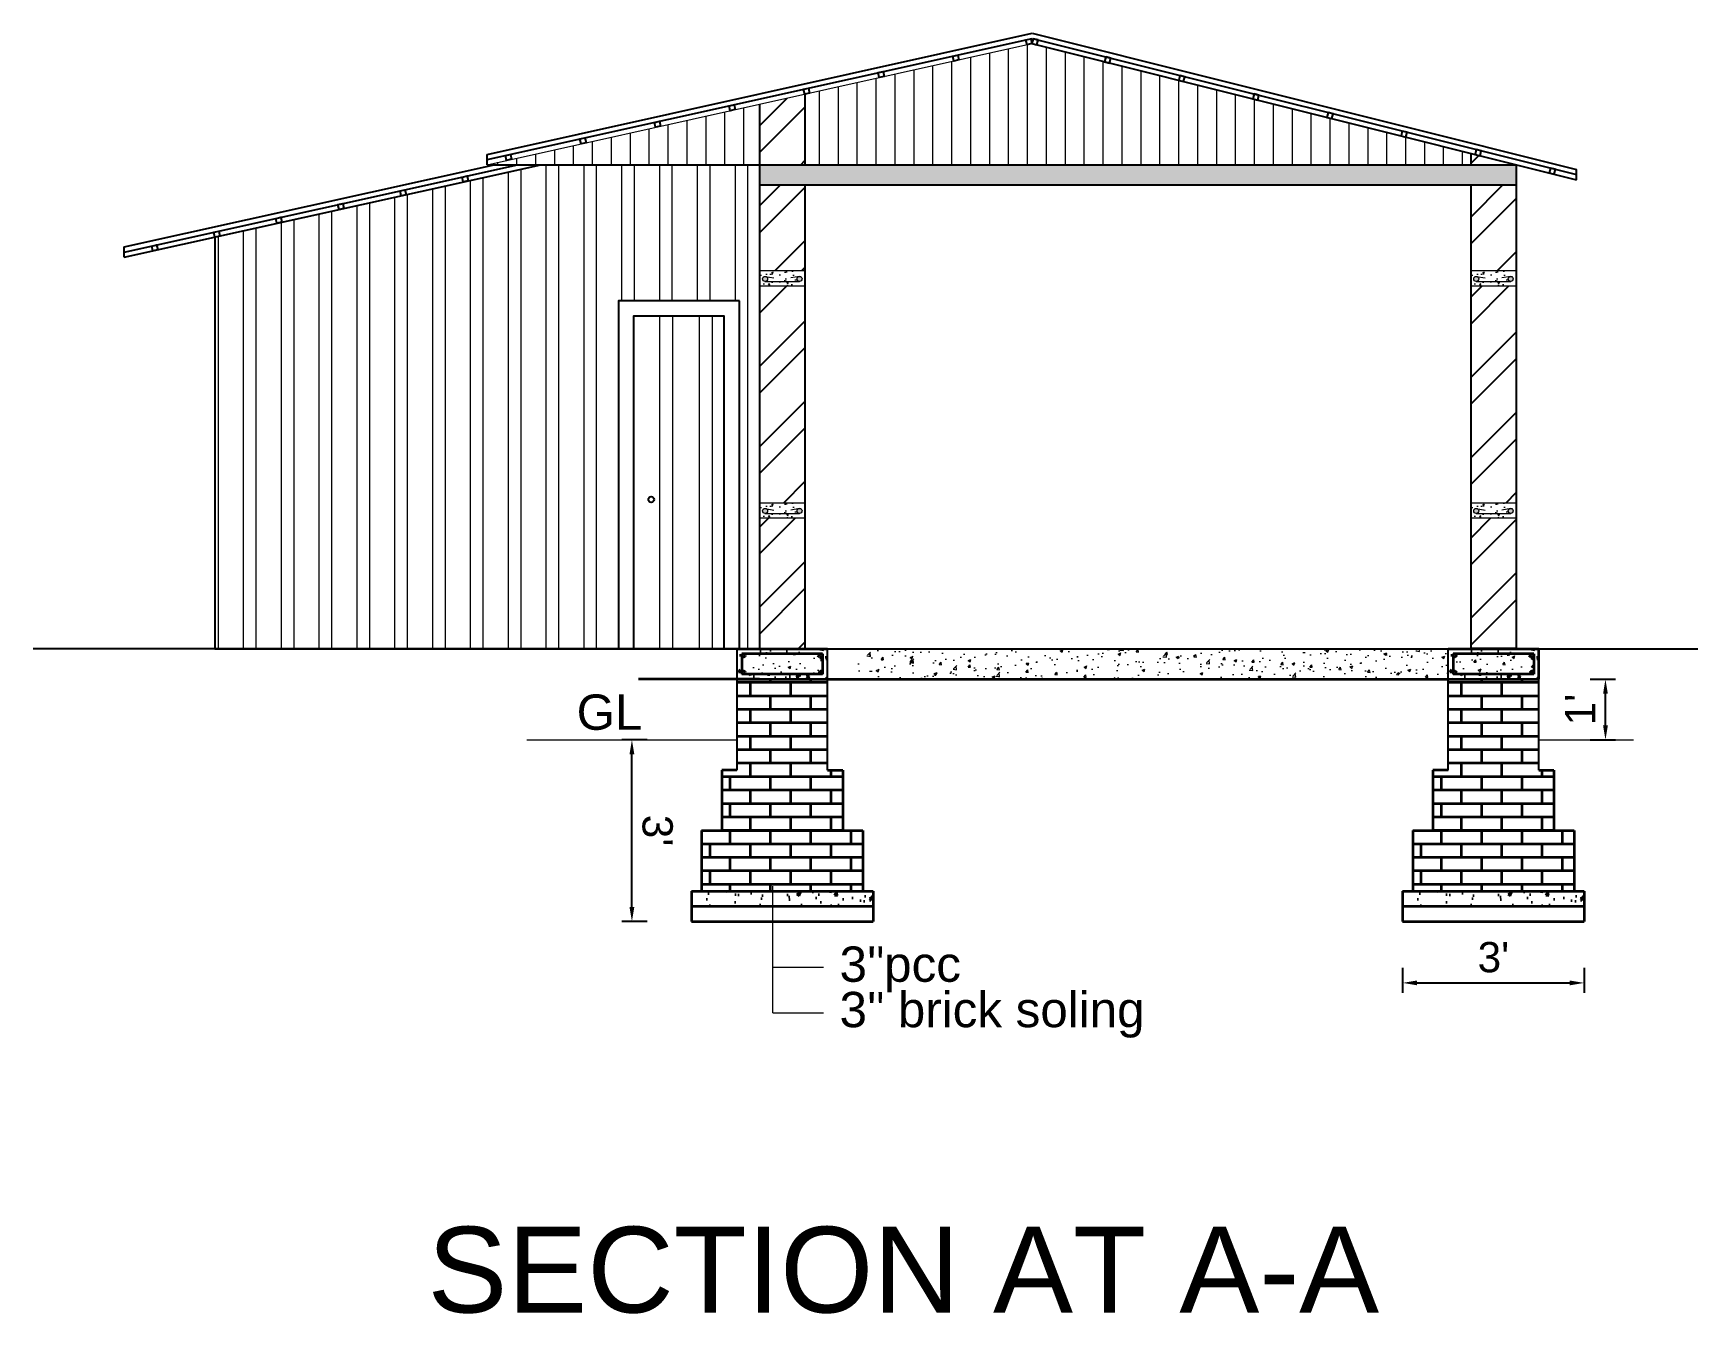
# Model space of a CAD drawing. Header units: inches. Extents: x 0 to 383786, y -45810 to 0.
# Drawn here: x 364805.4 to 365135.4, y -41354.6 to -41100.7 of the extents above; entities that cross this region are included whole.
import ezdxf

# ---------------------------------------------------------------- set-up
doc = ezdxf.new("R2010")
doc.units = ezdxf.units.IN
doc.header["$LTSCALE"] = 2
doc.header["$MEASUREMENT"] = 0
doc.header["$PDMODE"] = 34
doc.layers.get('0').update_dxf_attribs({"linetype": 'CONTINUOUS'})
doc.layers.get('DEFPOINTS').update_dxf_attribs({"color": 141, "linetype": 'CONTINUOUS'})
for name, color, linetype, lineweight in [('DIM_LINE', 173, 'CONTINUOUS', 20), ('door', 20, 'CONTINUOUS', 35), ('steps', 253, 'CONTINUOUS', 20), ('WALL - A', 1, 'CONTINUOUS', 40)]:
    doc.layers.add(name, color=color, linetype=linetype, lineweight=lineweight)
doc.styles.add('Lettring Text', font='arial.ttf')
doc.styles.get("Standard").update_dxf_attribs({"font": 'ARIALN.TTF'})
doc.dimstyles.new('Copy of Standard', dxfattribs={"dimtxt": 6, "dimasz": 2.875, "dimexe": 2, "dimexo": 4, "dimgap": 2, "dimtad": 1, "dimdec": 0, "dimrnd": 1, "dimzin": 0, "dimdsep": 46, "dimlunit": 4, "dimtxsty": 'Lettring Text', "dimcen": 0.1, "dimclrd": 7, "dimclre": 7, "dimclrt": 7, "dimazin": 0, "dimtfac": 0.645, "dimtdec": 0, "dimtmove": 1, "dimatfit": 0, "dimfxl": 3, "dimfxlon": 1, "dimtfillclr": 256, "dimtolj": 1, "dimtzin": 0, "dimlwd": -1, "dimlwe": -1, "dimarcsym": 2})

# ---------------------------------------------------------------- blocks, each defined once
blk = doc.blocks.new('*D767')
at = {"color": 7, "transparency": 16777216}
for p, q in [((364927.06, -41240.81), (364922.06, -41240.81)), ((364924.06, -41273.93), (364924.06, -41243.68)), ((364927.06, -41276.8), (364922.06, -41276.8))]:
    blk.add_line(p, q, dxfattribs=at)
at = {"color": 7, "linetype": 'ByBlock', "transparency": 16777216}
for points in [[(364924.54, -41243.68), (364923.58, -41243.68), (364924.06, -41240.81)], [(364924.54, -41273.93), (364923.58, -41273.93), (364924.06, -41276.8)]]:
    blk.add_solid(points, dxfattribs=at)
at = {"layer": 'DEFPOINTS', "color": 0, "linetype": 'ByBlock', "transparency": 16777216}
for p in [(364924.06, -41240.81), (364935.87, -41240.81), (364935.87, -41276.8)]:
    blk.add_point(p, dxfattribs=at)
at = {"color": 7, "linetype": 'ByBlock', "lineweight": 5, "transparency": 16777216, "insert": (364929.12, -41258.8), "char_height": 6, "attachment_point": 5, "rotation": 270.0012, "style": 'Lettring Text'}
blk.add_mtext("\\A1;3'", dxfattribs=at)
blk = doc.blocks.new('*D768')
at = {"color": 7, "transparency": 16777216}
for p, q in [((365114.08, -41228.8), (365119.08, -41228.8)), ((365117.08, -41237.93), (365117.08, -41231.68)), ((365114.08, -41240.81), (365119.08, -41240.81))]:
    blk.add_line(p, q, dxfattribs=at)
at = {"color": 7, "linetype": 'ByBlock', "transparency": 16777216}
for points in [[(365116.61, -41231.68), (365117.56, -41231.68), (365117.08, -41228.8)], [(365116.61, -41237.93), (365117.56, -41237.93), (365117.08, -41240.81)]]:
    blk.add_solid(points, dxfattribs=at)
at = {"layer": 'DEFPOINTS', "color": 0, "linetype": 'ByBlock', "transparency": 16777216}
for p in [(365103.87, -41228.8), (365117.08, -41228.8), (365103.87, -41240.81)]:
    blk.add_point(p, dxfattribs=at)
at = {"color": 7, "linetype": 'ByBlock', "lineweight": 5, "transparency": 16777216, "insert": (365112.07, -41234.8), "char_height": 6, "attachment_point": 5, "rotation": 90, "style": 'Lettring Text'}
blk.add_mtext("\\A1;1'", dxfattribs=at)
blk = doc.blocks.new('*D769')
at = {"color": 7, "transparency": 16777216}
for p, q in [((365076.87, -41286), (365076.87, -41291)), ((365112.87, -41286), (365112.87, -41291)), ((365079.75, -41289), (365110, -41289))]:
    blk.add_line(p, q, dxfattribs=at)
at = {"color": 7, "linetype": 'ByBlock', "transparency": 16777216}
for points in [[(365079.75, -41288.52), (365079.75, -41289.48), (365076.87, -41289)], [(365110, -41288.52), (365110, -41289.48), (365112.87, -41289)]]:
    blk.add_solid(points, dxfattribs=at)
at = {"layer": 'DEFPOINTS', "color": 0, "linetype": 'ByBlock', "transparency": 16777216}
for p in [(365076.87, -41276.8), (365112.87, -41276.8), (365112.87, -41289)]:
    blk.add_point(p, dxfattribs=at)
at = {"color": 7, "linetype": 'ByBlock', "lineweight": 5, "transparency": 16777216, "insert": (365094.87, -41283.93), "char_height": 6, "attachment_point": 5, "style": 'Lettring Text'}
blk.add_mtext("\\A1;3'", dxfattribs=at)

msp = doc.modelspace()

# ---------------------------------------------------------------- hatches: boundary and pattern name
at = {"linetype": 'ByBlock', "lineweight": 5}
h = msp.add_hatch(dxfattribs=at)
h.set_pattern_fill('AR-CONC', scale=0.5, style=0)
h.set_pattern_definition([(50, (318710.4477, 27656.9498), (3.58630091, -0.31376067), [0.375, -4.125]), (355, (318710.4477, 27656.95), (-0.69375667, 3.76096067), [0.3, -3.3]), (100.4514, (318710.7466, 27656.9237), (2.89254691, 3.44719771), [0.31870095, -3.50571056]), (46.1842, (318710.4477, 27657.95), (5.33620524, -0.82759507), [0.5625, -6.1875]), (96.6356, (318710.8924, 27657.881), (4.67331353, 4.87058935), [0.47805144, -5.258565]), (351.1842, (318710.448, 27657.95), (4.67330973, 4.870593), [0.45, -4.95]), (21, (318710.9477, 27657.6998), (2.98453526, -2.01309445), [0.375, -4.125]), (326, (318710.9477, 27657.7), (1.21657666, 3.62575023), [0.3, -3.3]), (71.4514, (318711.1964, 27657.532), (4.20111314, 1.61265248), [0.31870095, -3.50571056]), (37.5, (318710.4477, 27656.9498), (0.060799277, 1.66446927), [0, -3.26, 0, -3.35, 0, -3.3125]), (7.5, (318710.4477, 27656.9498), (1.315347687, 1.97205856), [0, -1.91, 0, -3.185, 0, -1.2625]), (327.5, (318709.3327, 27656.9498), (2.66911218, -0.112774359), [0, -1.25, 0, -3.9, 0, -5.175]), (317.5, (318708.8327, 27656.9498), (2.91593085, 0.50052491), [0, -1.625, 0, -2.59, 0, -3.675])])
h.paths.add_polyline_path([(364958.37, -41147.8), (364949.37, -41147.8), (364949.37, -41150.8), (364958.37, -41150.8)])
h.paths.add_polyline_path([(364957.27, -41149.94, -0.404321), (364956.79, -41149.44, -1), (364957.79, -41149.44, -0.424176), (364957.27, -41149.94), (364950.47, -41149.94, -0.424176), (364949.96, -41149.44, -1), (364950.95, -41149.44, -0.404321), (364950.47, -41149.94)], flags=16)
h = msp.add_hatch(color=7, dxfattribs=at)
h.paths.add_polyline_path([(364957.79, -41149.44, 0.414214), (364957.29, -41148.95), (364957.12, -41148.98, 0.315664), (364956.79, -41149.44, 1)])
h.paths.add_polyline_path([(364950.62, -41148.98), (364950.46, -41148.95, 0.414214), (364949.96, -41149.44, 0.404321), (364950.44, -41149.94), (364950.47, -41149.94, 0.404321), (364950.95, -41149.44, 0.315664)])
h = msp.add_hatch(dxfattribs=at)
h.set_pattern_fill('AR-CONC', scale=0.5, style=0)
h.set_pattern_definition([(50, (318851.4477, 27656.9498), (3.58630091, -0.31376067), [0.375, -4.125]), (355, (318851.4477, 27656.95), (-0.69375667, 3.76096067), [0.3, -3.3]), (100.4514, (318851.7466, 27656.9237), (2.89254691, 3.44719771), [0.31870095, -3.50571056]), (46.1842, (318851.4477, 27657.95), (5.33620524, -0.82759507), [0.5625, -6.1875]), (96.6356, (318851.8924, 27657.881), (4.67331353, 4.87058935), [0.47805144, -5.258565]), (351.1842, (318851.448, 27657.95), (4.67330973, 4.870593), [0.45, -4.95]), (21, (318851.9477, 27657.6998), (2.98453526, -2.01309445), [0.375, -4.125]), (326, (318851.9477, 27657.7), (1.21657666, 3.62575023), [0.3, -3.3]), (71.4514, (318852.1964, 27657.532), (4.20111314, 1.61265248), [0.31870095, -3.50571056]), (37.5, (318851.4477, 27656.9498), (0.060799277, 1.66446927), [0, -3.26, 0, -3.35, 0, -3.3125]), (7.5, (318851.4477, 27656.9498), (1.315347687, 1.97205856), [0, -1.91, 0, -3.185, 0, -1.2625]), (327.5, (318850.3327, 27656.9498), (2.66911218, -0.112774359), [0, -1.25, 0, -3.9, 0, -5.175]), (317.5, (318849.8327, 27656.9498), (2.91593085, 0.50052491), [0, -1.625, 0, -2.59, 0, -3.675])])
h.paths.add_polyline_path([(365099.37, -41147.8), (365090.37, -41147.8), (365090.37, -41150.8), (365099.37, -41150.8)])
h.paths.add_polyline_path([(365098.27, -41149.94, -0.404321), (365097.79, -41149.44, -1), (365098.79, -41149.44, -0.424176), (365098.27, -41149.94), (365091.47, -41149.94, -0.424176), (365090.96, -41149.44, -1), (365091.95, -41149.44, -0.404321), (365091.47, -41149.94)], flags=16)
h = msp.add_hatch(color=7, dxfattribs=at)
h.paths.add_polyline_path([(365098.79, -41149.44, 0.414214), (365098.29, -41148.95), (365098.12, -41148.98, 0.315664), (365097.79, -41149.44, 1)])
h.paths.add_polyline_path([(365091.62, -41148.98), (365091.46, -41148.95, 0.414214), (365090.96, -41149.44, 0.404321), (365091.44, -41149.94), (365091.47, -41149.94, 0.404321), (365091.95, -41149.44, 0.315664)])
h = msp.add_hatch(dxfattribs=at)
h.set_pattern_fill('AR-CONC', scale=0.5, style=0)
h.set_pattern_definition([(50, (318710.4477, 27610.9498), (3.58630091, -0.31376067), [0.375, -4.125]), (355, (318710.4477, 27610.95), (-0.69375667, 3.76096067), [0.3, -3.3]), (100.4514, (318710.7466, 27610.9237), (2.89254691, 3.44719771), [0.31870095, -3.50571056]), (46.1842, (318710.4477, 27611.95), (5.33620524, -0.82759507), [0.5625, -6.1875]), (96.6356, (318710.8924, 27611.881), (4.67331353, 4.87058935), [0.47805144, -5.258565]), (351.1842, (318710.448, 27611.95), (4.67330973, 4.870593), [0.45, -4.95]), (21, (318710.9477, 27611.6998), (2.98453526, -2.01309445), [0.375, -4.125]), (326, (318710.9477, 27611.7), (1.21657666, 3.62575023), [0.3, -3.3]), (71.4514, (318711.1964, 27611.532), (4.20111314, 1.61265248), [0.31870095, -3.50571056]), (37.5, (318710.4477, 27610.9498), (0.060799277, 1.66446927), [0, -3.26, 0, -3.35, 0, -3.3125]), (7.5, (318710.4477, 27610.9498), (1.315347687, 1.97205856), [0, -1.91, 0, -3.185, 0, -1.2625]), (327.5, (318709.3327, 27610.9498), (2.66911218, -0.112774359), [0, -1.25, 0, -3.9, 0, -5.175]), (317.5, (318708.8327, 27610.9498), (2.91593085, 0.50052491), [0, -1.625, 0, -2.59, 0, -3.675])])
h.paths.add_polyline_path([(364958.37, -41193.8), (364949.37, -41193.8), (364949.37, -41196.8), (364958.37, -41196.8)])
h.paths.add_polyline_path([(364957.27, -41195.94, -0.404321), (364956.79, -41195.44, -1), (364957.79, -41195.44, -0.424176), (364957.27, -41195.94), (364950.47, -41195.94, -0.424176), (364949.96, -41195.44, -1), (364950.95, -41195.44, -0.404321), (364950.47, -41195.94)], flags=16)
h = msp.add_hatch(dxfattribs=at)
h.set_pattern_fill('AR-CONC', scale=0.5, style=0)
h.set_pattern_definition([(50, (318851.4477, 27610.9498), (3.58630091, -0.31376067), [0.375, -4.125]), (355, (318851.4477, 27610.95), (-0.69375667, 3.76096067), [0.3, -3.3]), (100.4514, (318851.7466, 27610.9237), (2.89254691, 3.44719771), [0.31870095, -3.50571056]), (46.1842, (318851.4477, 27611.95), (5.33620524, -0.82759507), [0.5625, -6.1875]), (96.6356, (318851.8924, 27611.881), (4.67331353, 4.87058935), [0.47805144, -5.258565]), (351.1842, (318851.448, 27611.95), (4.67330973, 4.870593), [0.45, -4.95]), (21, (318851.9477, 27611.6998), (2.98453526, -2.01309445), [0.375, -4.125]), (326, (318851.9477, 27611.7), (1.21657666, 3.62575023), [0.3, -3.3]), (71.4514, (318852.1964, 27611.532), (4.20111314, 1.61265248), [0.31870095, -3.50571056]), (37.5, (318851.4477, 27610.9498), (0.060799277, 1.66446927), [0, -3.26, 0, -3.35, 0, -3.3125]), (7.5, (318851.4477, 27610.9498), (1.315347687, 1.97205856), [0, -1.91, 0, -3.185, 0, -1.2625]), (327.5, (318850.3327, 27610.9498), (2.66911218, -0.112774359), [0, -1.25, 0, -3.9, 0, -5.175]), (317.5, (318849.8327, 27610.9498), (2.91593085, 0.50052491), [0, -1.625, 0, -2.59, 0, -3.675])])
h.paths.add_polyline_path([(365099.37, -41193.8), (365090.37, -41193.8), (365090.37, -41196.8), (365099.37, -41196.8)])
h.paths.add_polyline_path([(365098.27, -41195.94, -0.404321), (365097.79, -41195.44, -1), (365098.79, -41195.44, -0.424176), (365098.27, -41195.94), (365091.47, -41195.94, -0.424176), (365090.96, -41195.44, -1), (365091.95, -41195.44, -0.404321), (365091.47, -41195.94)], flags=16)
h = msp.add_hatch(color=7, dxfattribs=at)
h.paths.add_polyline_path([(364957.79, -41195.44, 0.414214), (364957.29, -41194.95), (364957.12, -41194.98, 0.315664), (364956.79, -41195.44, 1)])
h.paths.add_polyline_path([(364950.62, -41194.98), (364950.46, -41194.95, 0.414214), (364949.96, -41195.44, 0.404321), (364950.44, -41195.94), (364950.47, -41195.94, 0.404321), (364950.95, -41195.44, 0.315664)])
h = msp.add_hatch(color=7, dxfattribs=at)
h.paths.add_polyline_path([(365098.79, -41195.44, 0.414214), (365098.29, -41194.95), (365098.12, -41194.98, 0.315664), (365097.79, -41195.44, 1)])
h.paths.add_polyline_path([(365091.62, -41194.98), (365091.46, -41194.95, 0.414214), (365090.96, -41195.44, 0.404321), (365091.44, -41195.94), (365091.47, -41195.94, 0.404321), (365091.95, -41195.44, 0.315664)])
at = {"layer": 'DIM_LINE'}
h = msp.add_hatch(dxfattribs=at)
h.set_pattern_fill('ANSI32', color=256, scale=20, angle=45)
h.set_pattern_definition([(90, (789.566, -3e-10), (-7.5, 0), []), (90, (792.066, 2.5), (-7.5, 0), [])])
h.paths.add_polyline_path([(364841.37, -41141.16), (364905.98, -41126.8), (364949.37, -41126.8), (364949.37, -41222.8), (364945.37, -41222.8), (364945.37, -41153.8), (364921.37, -41153.8), (364921.37, -41222.8), (364841.37, -41222.8)])
h = msp.add_hatch(dxfattribs=at)
h.set_pattern_fill('ANSI32', color=256, scale=21, angle=45)
h.set_pattern_definition([(90, (789.566, -3e-10), (-7.875, 0), []), (90, (792.191, 2.625), (-7.875, 0), [])])
h.paths.add_polyline_path([(364942.37, -41156.8), (364924.37, -41156.8), (364924.37, -41222.8), (364942.37, -41222.8)])
h.paths.add_polyline_path([(364928.47, -41193.17, -1), (364927.32, -41193.17, -1)], flags=16)
at = {"layer": 'door', "ltscale": 0.5}
h = msp.add_hatch(dxfattribs=at)
h.set_pattern_fill('AR-CONC', color=256, scale=0.8, style=0)
h.set_pattern_definition([(50, (300625.626, 75289.421), (5.73808146, -0.50201708), [0.6, -6.6]), (355, (300625.626, 75289.421), (-1.11001067, 6.01753707), [0.48, -5.28]), (100.4514, (300626.104, 75289.379), (4.62807505, 5.51551634), [0.50992152, -5.6091369]), (46.1842, (300625.626, 75291.021), (8.5379284, -1.3241521), [0.9, -9.9]), (96.6356, (300626.3376, 75290.9105), (7.47730164, 7.79294297), [0.7648823, -8.413704]), (351.1842, (300625.626, 75291.021), (7.47729556, 7.7929488), [0.72, -7.92]), (21, (300626.426, 75290.621), (4.77525642, -3.22095113), [0.6, -6.6]), (326, (300626.426, 75290.621), (1.94652266, 5.80120036), [0.48, -5.28]), (71.4514, (300626.824, 75290.3524), (6.72178103, 2.58024397), [0.50992152, -5.6091369]), (37.5, (300625.626, 75289.4208), (0.097278843, 2.66315083), [0, -5.216, 0, -5.36, 0, -5.3]), (7.5, (300625.626, 75289.4208), (2.1045563, 3.155293695), [0, -3.056, 0, -5.096, 0, -2.02]), (327.5, (300623.842, 75289.4208), (4.27057949, -0.180438974), [0, -2, 0, -6.24, 0, -8.28]), (317.5, (300623.042, 75289.421), (4.66548935, 0.80083986), [0, -2.6, 0, -4.144, 0, -5.88])])
h.paths.add_polyline_path([(364962.87, -41222.8), (364944.87, -41222.8), (364944.87, -41228.8), (364962.87, -41228.8), (364962.87, -41223.75)])
h.paths.add_polyline_path([(364961.87, -41223.75), (364961.87, -41227.8), (364945.87, -41227.8), (364945.87, -41223.75), (364946.17, -41223.75, -0.049683), (364946.24, -41223.75)], flags=16)
h.paths.add_polyline_path([(364961.87, -41224.09, -1), (364961.2, -41224.09, -1)], flags=0)
h.paths.add_polyline_path([(364961.87, -41227.47, -1), (364961.2, -41227.47, -1)], flags=16)
h.paths.add_polyline_path([(364946.54, -41227.47, -1), (364945.87, -41227.47, -1)], flags=16)
h = msp.add_hatch(dxfattribs=at)
h.set_pattern_fill('AR-CONC', color=256, scale=0.8, style=0)
h.set_pattern_definition([(50, (300766.626, 75289.421), (5.73808146, -0.50201708), [0.6, -6.6]), (355, (300766.626, 75289.421), (-1.11001067, 6.01753707), [0.48, -5.28]), (100.4514, (300767.104, 75289.379), (4.62807505, 5.51551634), [0.50992152, -5.6091369]), (46.1842, (300766.626, 75291.021), (8.5379284, -1.3241521), [0.9, -9.9]), (96.6356, (300767.3376, 75290.9105), (7.47730164, 7.79294297), [0.7648823, -8.413704]), (351.1842, (300766.626, 75291.021), (7.47729556, 7.7929488), [0.72, -7.92]), (21, (300767.426, 75290.621), (4.77525642, -3.22095113), [0.6, -6.6]), (326, (300767.426, 75290.621), (1.94652266, 5.80120036), [0.48, -5.28]), (71.4514, (300767.824, 75290.3524), (6.72178103, 2.58024397), [0.50992152, -5.6091369]), (37.5, (300766.626, 75289.4208), (0.097278843, 2.66315083), [0, -5.216, 0, -5.36, 0, -5.3]), (7.5, (300766.626, 75289.4208), (2.1045563, 3.155293695), [0, -3.056, 0, -5.096, 0, -2.02]), (327.5, (300764.842, 75289.4208), (4.27057949, -0.180438974), [0, -2, 0, -6.24, 0, -8.28]), (317.5, (300764.042, 75289.421), (4.66548935, 0.80083986), [0, -2.6, 0, -4.144, 0, -5.88])])
h.paths.add_polyline_path([(365103.87, -41222.8), (365085.87, -41222.8), (365085.87, -41228.8), (365103.87, -41228.8), (365103.87, -41223.75)])
h.paths.add_polyline_path([(365102.87, -41223.75), (365102.87, -41227.8), (365086.87, -41227.8), (365086.87, -41223.75), (365087.17, -41223.75, -0.049683), (365087.24, -41223.75)], flags=16)
h.paths.add_polyline_path([(365102.87, -41224.09, -1), (365102.2, -41224.09, -1)], flags=0)
h.paths.add_polyline_path([(365102.87, -41227.47, -1), (365102.2, -41227.47, -1)], flags=16)
h.paths.add_polyline_path([(365087.54, -41227.47, -1), (365086.87, -41227.47, -1)], flags=16)
h = msp.add_hatch(color=256, dxfattribs=at)
h.paths.add_polyline_path([(364946.54, -41224.08, 0.385424), (364946.24, -41223.75), (364946.17, -41223.75, 0.385424), (364945.87, -41224.08, 1)])
h.paths.add_polyline_path([(364945.87, -41227.47, 1), (364946.54, -41227.47, 1)])
h.paths.add_polyline_path([(364961.2, -41224.09, 1), (364961.87, -41224.09, 1)])
h.paths.add_polyline_path([(364961.2, -41227.47, 1), (364961.87, -41227.47, 1)])
h = msp.add_hatch(color=256, dxfattribs=at)
h.paths.add_polyline_path([(365087.54, -41224.08, 0.385424), (365087.24, -41223.75), (365087.17, -41223.75, 0.385424), (365086.87, -41224.08, 1)])
h.paths.add_polyline_path([(365086.87, -41227.47, 1), (365087.54, -41227.47, 1)])
h.paths.add_polyline_path([(365102.2, -41224.09, 1), (365102.87, -41224.09, 1)])
h.paths.add_polyline_path([(365102.2, -41227.47, 1), (365102.87, -41227.47, 1)])
h = msp.add_hatch(dxfattribs=at)
h.set_pattern_fill('AR-BRSTD', color=256)
h.set_pattern_definition([(0, (209551.552, -14335.3735), (0, 2.667), []), (90, (209551.552, -14335.3735), (-4, 2.667), [2.667, -2.667])])
h.paths.add_polyline_path([(364962.87, -41228.8), (364944.87, -41228.8), (364944.87, -41246.8), (364962.87, -41246.8)])
h.paths.add_polyline_path([(364965.87, -41246.8), (364941.87, -41246.8), (364941.87, -41258.8), (364962.87, -41258.8), (364965.87, -41258.8)])
h.paths.add_polyline_path([(364969.87, -41258.8), (364962.87, -41258.8), (364941.87, -41258.8), (364937.87, -41258.8), (364937.87, -41270.8), (364969.87, -41270.8)])
h = msp.add_hatch(dxfattribs=at)
h.set_pattern_fill('AR-BRSTD', color=256)
h.set_pattern_definition([(0, (209692.552, -14335.3735), (0, 2.667), []), (90, (209692.552, -14335.3735), (-4, 2.667), [2.667, -2.667])])
h.paths.add_polyline_path([(365103.87, -41228.8), (365085.87, -41228.8), (365085.87, -41246.8), (365103.87, -41246.8)])
h.paths.add_polyline_path([(365106.87, -41246.8), (365082.87, -41246.8), (365082.87, -41258.8), (365103.87, -41258.8), (365106.87, -41258.8)])
h.paths.add_polyline_path([(365110.87, -41258.8), (365103.87, -41258.8), (365082.87, -41258.8), (365078.87, -41258.8), (365078.87, -41270.8), (365110.87, -41270.8)])
h = msp.add_hatch(dxfattribs=at)
h.set_pattern_fill('AR-CONC', color=256, style=0)
h.set_pattern_definition([(50, (360186.1335, 27172.0795), (7.17260183, -0.62752135), [0.75, -8.25]), (355, (360186.1335, 27172.0795), (-1.3875133, 7.5219213), [0.6, -6.6]), (100.4514, (360186.731, 27172.027), (5.7850938, 6.8943954), [0.6374019, -7.0114211]), (46.1842, (360186.1335, 27174.0795), (10.6724105, -1.6551901), [1.125, -12.375]), (96.6356, (360187.023, 27173.942), (9.346627, 9.7411787), [0.9561029, -10.51713]), (351.1842, (360186.134, 27174.08), (9.3466195, 9.741186), [0.9, -9.9]), (21, (360187.1335, 27173.5795), (5.9690705, -4.0261889), [0.75, -8.25]), (326, (360187.1335, 27173.5795), (2.4331533, 7.25150045), [0.6, -6.6]), (71.4514, (360187.631, 27173.244), (8.4022263, 3.225305), [0.6374019, -7.0114211]), (37.5, (360186.1335, 27172.0795), (0.12159855, 3.32893854), [0, -6.52, 0, -6.7, 0, -6.625]), (7.5, (360186.1335, 27172.0795), (2.63069537, 3.94411712), [0, -3.82, 0, -6.37, 0, -2.525]), (327.5, (360183.9035, 27172.0795), (5.33822436, -0.22554872), [0, -2.5, 0, -7.8, 0, -10.35]), (317.5, (360182.9035, 27172.0795), (5.8318617, 1.00104982), [0, -3.25, 0, -5.18, 0, -7.35])])
h.paths.add_polyline_path([(364971.87, -41270.8), (364935.87, -41270.8), (364935.87, -41273.8), (364971.87, -41273.8)])
h = msp.add_hatch(dxfattribs=at)
h.set_pattern_fill('AR-CONC', color=256, style=0)
h.set_pattern_definition([(50, (360327.1335, 27172.0795), (7.17260183, -0.62752135), [0.75, -8.25]), (355, (360327.1335, 27172.0795), (-1.3875133, 7.5219213), [0.6, -6.6]), (100.4514, (360327.731, 27172.027), (5.7850938, 6.8943954), [0.6374019, -7.0114211]), (46.1842, (360327.1335, 27174.0795), (10.6724105, -1.6551901), [1.125, -12.375]), (96.6356, (360328.023, 27173.942), (9.346627, 9.7411787), [0.9561029, -10.51713]), (351.1842, (360327.134, 27174.08), (9.3466195, 9.741186), [0.9, -9.9]), (21, (360328.1335, 27173.5795), (5.9690705, -4.0261889), [0.75, -8.25]), (326, (360328.1335, 27173.5795), (2.4331533, 7.25150045), [0.6, -6.6]), (71.4514, (360328.631, 27173.244), (8.4022263, 3.225305), [0.6374019, -7.0114211]), (37.5, (360327.1335, 27172.0795), (0.12159855, 3.32893854), [0, -6.52, 0, -6.7, 0, -6.625]), (7.5, (360327.1335, 27172.0795), (2.63069537, 3.94411712), [0, -3.82, 0, -6.37, 0, -2.525]), (327.5, (360324.9035, 27172.0795), (5.33822436, -0.22554872), [0, -2.5, 0, -7.8, 0, -10.35]), (317.5, (360323.9035, 27172.0795), (5.8318617, 1.00104982), [0, -3.25, 0, -5.18, 0, -7.35])])
h.paths.add_polyline_path([(365112.87, -41270.8), (365076.87, -41270.8), (365076.87, -41273.8), (365112.87, -41273.8)])
at = {"layer": 'steps', "ltscale": 0.3}
h = msp.add_hatch(dxfattribs=at)
h.set_pattern_fill('ANSI31', scale=30, angle=45)
h.paths.add_polyline_path([(365003.37, -41102.8), (365002.4, -41103.02), (364958.37, -41112.8), (364958.37, -41126.8), (365090.37, -41126.8), (365090.37, -41124.55)])
h = msp.add_hatch(dxfattribs=at)
h.set_pattern_fill('ANSI31', scale=30, angle=45)
h.paths.add_polyline_path([(364949.37, -41114.8), (364895.37, -41126.8), (364949.37, -41126.8)])
h = msp.add_hatch(dxfattribs=at)
h.set_pattern_fill('AR-CONC', scale=0.8, style=0)
h.set_pattern_definition([(50, (0, 0), (5.73808146, -0.50201708), [0.6, -6.6]), (355, (0, 0), (-1.11001067, 6.01753707), [0.48, -5.28]), (100.4514445, (0.478, -0.042), (4.62807077, 5.51551993), [0.50992154, -5.6091369]), (46.1842, (0, 1.6), (8.53793065, -1.32415425), [0.9, -9.9]), (96.6356355, (0.7115, 1.49), (7.47729557, 7.7929488), [0.76488274, -8.41371008]), (351.184164, (0, 1.6), (7.47729556, 7.7929488), [0.72, -7.92]), (21, (0.8, 1.2), (4.775256417, -3.220951125), [0.6, -6.6]), (326, (0.8, 1.2), (1.94652266, 5.80120036), [0.48, -5.28]), (71.4514447, (1.198, 0.9316), (6.72177901, 2.58024922), [0.50992152, -5.6091369]), (37.5, (0, 0), (0.097278843, 2.663150831), [0, -5.216, 0, -5.36, 0, -5.3]), (7.5, (0, 0), (2.1045563, 3.155293695), [0, -3.056, 0, -5.096, 0, -2.02]), (327.5, (-1.784, 0), (4.27057949, -0.180438974), [0, -2, 0, -6.24, 0, -8.28]), (317.5, (-2.584, 0), (4.665489355, 0.80083986), [0, -2.6, 0, -4.144, 0, -5.88])])
h.paths.add_polyline_path([(365099.37, -41126.8), (364949.37, -41126.8), (364949.37, -41130.8), (365099.37, -41130.8)])
h = msp.add_hatch(dxfattribs=at)
h.set_pattern_fill('AR-CONC', scale=0.8, style=0)
h.set_pattern_definition([(50, (8598.2848, -8086.428), (5.73808146, -0.50201708), [0.6, -6.6]), (355, (8598.285, -8086.428), (-1.11001067, 6.01753707), [0.48, -5.28]), (100.4514445, (8598.763, -8086.47), (4.62807077, 5.51551993), [0.50992154, -5.6091369]), (46.1842, (8598.285, -8084.828), (8.53793065, -1.32415425), [0.9, -9.9]), (96.6356355, (8598.996, -8084.938), (7.47729557, 7.7929488), [0.76488274, -8.41371008]), (351.184164, (8598.285, -8084.828), (7.47729556, 7.7929488), [0.72, -7.92]), (21, (8599.0848, -8085.228), (4.77525642, -3.220951125), [0.6, -6.6]), (326, (8599.085, -8085.228), (1.94652266, 5.80120036), [0.48, -5.28]), (71.4514447, (8599.4827, -8085.4965), (6.72177901, 2.58024922), [0.50992152, -5.6091369]), (37.5, (8598.2848, -8086.428), (0.097278843, 2.663150831), [0, -5.216, 0, -5.36, 0, -5.3]), (7.5, (8598.2848, -8086.428), (2.1045563, 3.155293695), [0, -3.056, 0, -5.096, 0, -2.02]), (327.5, (8596.5008, -8086.428), (4.27057949, -0.180438974), [0, -2, 0, -6.24, 0, -8.28]), (317.5, (8595.7008, -8086.428), (4.665489355, 0.80083986), [0, -2.6, 0, -4.144, 0, -5.88])])
h.paths.add_polyline_path([(365085.87, -41222.8), (364968.87, -41222.8), (364968.87, -41228.8), (365085.87, -41228.8)])
h = msp.add_hatch(dxfattribs=at)
h.set_pattern_fill('AR-CONC', scale=0.8, style=0)
h.set_pattern_definition([(50, (8592.2848, -8086.428), (5.73808146, -0.50201708), [0.6, -6.6]), (355, (8592.285, -8086.428), (-1.11001067, 6.01753707), [0.48, -5.28]), (100.4514445, (8592.763, -8086.47), (4.62807077, 5.51551993), [0.50992154, -5.6091369]), (46.1842, (8592.285, -8084.828), (8.53793065, -1.32415425), [0.9, -9.9]), (96.6356355, (8592.996, -8084.938), (7.47729557, 7.7929488), [0.76488274, -8.41371008]), (351.184164, (8592.285, -8084.828), (7.47729556, 7.7929488), [0.72, -7.92]), (21, (8593.0848, -8085.228), (4.77525642, -3.220951125), [0.6, -6.6]), (326, (8593.085, -8085.228), (1.94652266, 5.80120036), [0.48, -5.28]), (71.4514447, (8593.4827, -8085.4965), (6.72177901, 2.58024922), [0.50992152, -5.6091369]), (37.5, (8592.2848, -8086.428), (0.097278843, 2.663150831), [0, -5.216, 0, -5.36, 0, -5.3]), (7.5, (8592.2848, -8086.428), (2.1045563, 3.155293695), [0, -3.056, 0, -5.096, 0, -2.02]), (327.5, (8590.5008, -8086.428), (4.27057949, -0.180438974), [0, -2, 0, -6.24, 0, -8.28]), (317.5, (8589.7008, -8086.428), (4.665489355, 0.80083986), [0, -2.6, 0, -4.144, 0, -5.88])])
h.paths.add_polyline_path([(364961.87, -41223.75), (364945.87, -41223.75), (364945.87, -41227.8), (364961.87, -41227.8)])
h = msp.add_hatch(dxfattribs=at)
h.set_pattern_fill('AR-CONC', scale=0.8, style=0)
h.set_pattern_definition([(50, (8506.7848, -8086.428), (5.73808146, -0.50201708), [0.6, -6.6]), (355, (8506.785, -8086.428), (-1.11001067, 6.01753707), [0.48, -5.28]), (100.4514445, (8507.263, -8086.47), (4.62807077, 5.51551993), [0.50992154, -5.6091369]), (46.1842, (8506.785, -8084.828), (8.53793065, -1.32415425), [0.9, -9.9]), (96.6356355, (8507.496, -8084.938), (7.47729557, 7.7929488), [0.76488274, -8.41371008]), (351.184164, (8506.785, -8084.828), (7.47729556, 7.7929488), [0.72, -7.92]), (21, (8507.5848, -8085.228), (4.77525642, -3.220951125), [0.6, -6.6]), (326, (8507.585, -8085.228), (1.94652266, 5.80120036), [0.48, -5.28]), (71.4514447, (8507.9827, -8085.4965), (6.72177901, 2.58024922), [0.50992152, -5.6091369]), (37.5, (8506.7848, -8086.428), (0.097278843, 2.663150831), [0, -5.216, 0, -5.36, 0, -5.3]), (7.5, (8506.7848, -8086.428), (2.1045563, 3.155293695), [0, -3.056, 0, -5.096, 0, -2.02]), (327.5, (8505.0008, -8086.428), (4.27057949, -0.180438974), [0, -2, 0, -6.24, 0, -8.28]), (317.5, (8504.2008, -8086.428), (4.665489355, 0.80083986), [0, -2.6, 0, -4.144, 0, -5.88])])
h.paths.add_polyline_path([(365102.87, -41223.75), (365086.87, -41223.75), (365086.87, -41227.8), (365102.87, -41227.8)])
at = {"layer": 'WALL - A', "lineweight": 25}
h = msp.add_hatch(dxfattribs=at)
h.set_pattern_fill('ANSI32', color=256, scale=30, style=0)
h.paths.add_polyline_path([(364958.37, -41112.8), (364949.37, -41114.8), (364949.37, -41126.8), (364958.37, -41126.8)])
h = msp.add_hatch(dxfattribs=at)
h.set_pattern_fill('ANSI32', color=256, scale=30, style=0)
h.paths.add_polyline_path([(365090.37, -41124.55), (365090.37, -41126.8), (365099.37, -41126.8)])
h = msp.add_hatch(dxfattribs=at)
h.set_pattern_fill('ANSI32', color=256, scale=30, style=0)
h.paths.add_polyline_path([(364958.37, -41130.8), (364949.37, -41130.8), (364949.37, -41147.8), (364958.37, -41147.8)])
h = msp.add_hatch(dxfattribs=at)
h.set_pattern_fill('ANSI32', color=256, scale=30, style=0)
h.paths.add_polyline_path([(365099.37, -41130.8), (365090.37, -41130.8), (365090.37, -41147.8), (365099.37, -41147.8)])
h = msp.add_hatch(dxfattribs=at)
h.set_pattern_fill('ANSI32', color=256, scale=30, style=0)
h.paths.add_polyline_path([(364958.37, -41150.8), (364949.37, -41150.8), (364949.37, -41193.8), (364958.37, -41193.8)])
h = msp.add_hatch(dxfattribs=at)
h.set_pattern_fill('ANSI32', color=256, scale=30, style=0)
h.paths.add_polyline_path([(365099.37, -41150.8), (365090.37, -41150.8), (365090.37, -41193.8), (365099.37, -41193.8)])
h = msp.add_hatch(dxfattribs=at)
h.set_pattern_fill('ANSI32', color=256, scale=30, style=0)
h.paths.add_polyline_path([(364958.37, -41196.8), (364949.37, -41196.8), (364949.37, -41222.8), (364958.37, -41222.8)])
h = msp.add_hatch(dxfattribs=at)
h.set_pattern_fill('ANSI32', color=256, scale=30, style=0)
h.paths.add_polyline_path([(365099.37, -41196.8), (365090.37, -41196.8), (365090.37, -41222.8), (365099.37, -41222.8)])

# ---------------------------------------------------------------- linework, layer by layer
at = {"ltscale": 0.5}
for p, q in [((364895.37, -41124.75), (365003.4, -41100.75)), ((365003.4, -41100.75), (365111.37, -41127.74)), ((364895.37, -41125.78), (365003.39, -41101.77)), ((365003.37, -41102.8), (365111.37, -41129.8)), ((365003.39, -41101.77), (365111.37, -41128.77)), ((364958.37, -41112.8), (364958.37, -41126.8)), ((364949.37, -41114.8), (364949.37, -41222.8)), ((365090.37, -41124.55), (365090.37, -41126.8)), ((364823.37, -41144.13), (364901.37, -41126.8)), ((364823.37, -41143.11), (364896.76, -41126.8)), ((364823.37, -41145.16), (364905.98, -41126.8)), ((364895.37, -41126.8), (364895.37, -41124.75)), ((364895.37, -41126.8), (365099.37, -41126.8)), ((365099.37, -41126.8), (365099.37, -41222.8)), ((365111.37, -41129.8), (365111.37, -41127.74)), ((364949.37, -41130.8), (365099.37, -41130.8)), ((364958.37, -41130.8), (364958.37, -41222.8)), ((365090.37, -41130.8), (365090.37, -41222.8)), ((364823.37, -41145.16), (364823.37, -41143.11)), ((364841.37, -41141.16), (364841.37, -41222.8)), ((364841.37, -41222.8), (364805.37, -41222.8)), ((364841.37, -41222.8), (365099.37, -41222.8)), ((364949.37, -41222.8), (364841.37, -41222.8)), ((364944.87, -41222.8), (364944.87, -41228.8)), ((364949.37, -41222.8), (364958.37, -41222.8)), ((364962.87, -41228.8), (364962.87, -41222.8)), ((365085.87, -41228.8), (365085.87, -41222.8)), ((365090.37, -41222.8), (365099.37, -41222.8)), ((365099.37, -41222.8), (365135.37, -41222.8)), ((364944.87, -41228.8), (364944.87, -41246.8)), ((364962.87, -41246.8), (364962.87, -41228.8)), ((365085.87, -41246.8), (365085.87, -41228.8)), ((365103.87, -41246.8), (365103.87, -41228.8))]:
    msp.add_line(p, q, dxfattribs=at)
at = {"color": 7, "linetype": 'ByBlock', "lineweight": 5}
for p, q in [((364949.37, -41147.8), (364958.37, -41147.8)), ((364949.37, -41150.8), (364958.37, -41150.8)), ((364949.37, -41150.8), (364958.37, -41150.8)), ((364950.44, -41149.94), (364957.29, -41149.94)), ((364950.46, -41148.95), (364952.2, -41149.25)), ((364957.29, -41148.95), (364955.54, -41149.25)), ((365090.37, -41147.8), (365099.37, -41147.8)), ((365090.37, -41150.8), (365099.37, -41150.8)), ((365090.37, -41150.8), (365099.37, -41150.8)), ((365091.44, -41149.94), (365098.29, -41149.94)), ((365091.46, -41148.95), (365093.2, -41149.25)), ((365098.29, -41148.95), (365096.54, -41149.25)), ((364949.37, -41193.8), (364958.37, -41193.8)), ((365090.37, -41193.8), (365099.37, -41193.8)), ((364949.37, -41196.8), (364958.37, -41196.8)), ((364949.37, -41196.8), (364958.37, -41196.8)), ((364950.44, -41195.94), (364957.29, -41195.94)), ((364950.46, -41194.95), (364952.2, -41195.25)), ((364957.29, -41194.95), (364955.54, -41195.25)), ((365090.37, -41196.8), (365099.37, -41196.8)), ((365090.37, -41196.8), (365099.37, -41196.8)), ((365091.44, -41195.94), (365098.29, -41195.94)), ((365091.46, -41194.95), (365093.2, -41195.25)), ((365098.29, -41194.95), (365096.54, -41195.25)), ((365103.87, -41240.81), (365122.65, -41240.81)), ((364952.02, -41294.96), (364952.02, -41269.8)), ((364952.02, -41285.87), (364962.02, -41285.87)), ((364952.02, -41294.96), (364962.02, -41294.96))]:
    msp.add_line(p, q, dxfattribs=at)
at = {"color": 7, "linetype": 'ByBlock', "lineweight": 5, "ltscale": 10}
msp.add_line((364903.24, -41240.81), (364944.87, -41240.81), dxfattribs=at)
at = {"ltscale": 0.5}
for points in [[(365002.18, -41102.04), (365003.16, -41101.82), (365003.37, -41102.8), (365002.4, -41103.02)], [(365004.59, -41102.07), (365003.62, -41101.83), (365003.37, -41102.8), (365004.34, -41103.04)], [(364987.68, -41105.26), (364988.65, -41105.05), (364988.87, -41106.02), (364987.89, -41106.24)], [(365019, -41105.68), (365018.03, -41105.43), (365017.79, -41106.4), (365018.76, -41106.65)], [(364972.89, -41108.55), (364973.87, -41108.33), (364974.09, -41109.31), (364973.11, -41109.53)], [(365033.69, -41109.35), (365032.72, -41109.11), (365032.48, -41110.08), (365033.45, -41110.32)], [(364958.11, -41111.83), (364959.09, -41111.62), (364959.3, -41112.59), (364958.33, -41112.81)], [(365048.38, -41113.02), (365047.41, -41112.78), (365047.17, -41113.75), (365048.14, -41113.99)], [(364943.33, -41115.12), (364944.31, -41114.9), (364944.52, -41115.88), (364943.55, -41116.1)], [(365063.07, -41116.7), (365062.1, -41116.45), (365061.86, -41117.42), (365062.83, -41117.67)], [(364928.55, -41118.4), (364929.52, -41118.19), (364929.74, -41119.16), (364928.76, -41119.38)], [(365077.76, -41120.37), (365076.79, -41120.13), (365076.55, -41121.1), (365077.52, -41121.34)], [(364913.76, -41121.69), (364914.74, -41121.47), (364914.96, -41122.45), (364913.98, -41122.67)], [(365092.45, -41124.04), (365091.48, -41123.8), (365091.24, -41124.77), (365092.21, -41125.01)], [(364898.98, -41124.97), (364899.96, -41124.76), (364900.17, -41125.73), (364899.2, -41125.95)], [(365107.15, -41127.71), (365106.17, -41127.47), (365105.93, -41128.44), (365106.9, -41128.68)], [(364890.39, -41129.24), (364891.37, -41129.02), (364891.59, -41130), (364890.61, -41130.22)], [(364865.77, -41134.71), (364866.75, -41134.49), (364866.97, -41135.47), (364865.99, -41135.69)], [(364878.08, -41131.98), (364879.06, -41131.76), (364879.28, -41132.74), (364878.3, -41132.95)], [(364853.47, -41137.45), (364854.44, -41137.23), (364854.66, -41138.21), (364853.68, -41138.42)], [(364841.16, -41140.18), (364842.13, -41139.97), (364842.35, -41140.94), (364841.37, -41141.16)], [(364828.85, -41142.92), (364829.82, -41142.7), (364830.04, -41143.68), (364829.06, -41143.89)]]:
    msp.add_lwpolyline(points, close=True, dxfattribs=at)
at = {"color": 5}
msp.add_lwpolyline([(364945.37, -41153.8), (364921.37, -41153.8), (364921.37, -41222.8), (364945.37, -41222.8)], close=True, dxfattribs=at)
msp.add_lwpolyline([(364942.37, -41222.8), (364942.37, -41156.8), (364924.37, -41156.8), (364924.37, -41222.8)], dxfattribs=at)
at = {"color": 7, "linetype": 'ByBlock', "lineweight": 5}
for centre in [(364950.46, -41149.44), (364957.29, -41149.44), (365091.46, -41149.44), (365098.29, -41149.44), (364950.46, -41195.44), (364957.29, -41195.44), (365091.46, -41195.44), (365098.29, -41195.44)]:
    msp.add_circle(centre, 0.496, dxfattribs=at)
at = {"ltscale": 0.5}
msp.add_circle((364927.89, -41193.17), 0.574, dxfattribs=at)
at = {"layer": 'door', "ltscale": 0.5}
for p, q in [((364944.87, -41222.8), (364962.87, -41222.8)), ((365085.87, -41222.8), (365103.87, -41222.8)), ((365090.37, -41222.8), (365099.37, -41222.8)), ((365090.37, -41222.8), (365099.37, -41222.8)), ((365099.37, -41222.8), (365090.37, -41222.8)), ((365090.37, -41222.8), (365099.37, -41222.8)), ((365094.87, -41222.8), (365103.87, -41222.8)), ((365103.87, -41228.8), (365103.87, -41222.8)), ((364961.87, -41223.75), (364945.87, -41223.75)), ((364945.87, -41223.75), (364945.87, -41227.8)), ((364961.37, -41223.75), (364960.87, -41224.4)), ((364961.87, -41224.2), (364961.37, -41224.86)), ((364961.87, -41223.75), (364961.87, -41227.8)), ((365102.87, -41223.75), (365086.87, -41223.75)), ((365086.87, -41223.75), (365086.87, -41227.8)), ((365102.37, -41223.75), (365101.87, -41224.4)), ((365102.87, -41224.2), (365102.37, -41224.86)), ((365102.87, -41223.75), (365102.87, -41227.8)), ((364949.37, -41228.8), (364925.37, -41228.8)), ((364944.87, -41228.8), (364962.87, -41228.8)), ((364961.87, -41227.8), (364945.87, -41227.8)), ((364949.37, -41228.8), (365085.87, -41228.8)), ((365085.87, -41228.8), (365103.87, -41228.8)), ((365102.87, -41227.8), (365086.87, -41227.8)), ((364941.87, -41246.8), (364941.87, -41258.8)), ((364944.87, -41246.8), (364941.87, -41246.8)), ((364962.87, -41246.8), (364965.87, -41246.8)), ((364965.87, -41246.8), (364965.87, -41258.8)), ((365082.87, -41246.8), (365082.87, -41258.8)), ((365085.87, -41246.8), (365082.87, -41246.8)), ((365103.87, -41246.8), (365106.87, -41246.8)), ((365106.87, -41246.8), (365106.87, -41258.8)), ((364937.87, -41258.8), (364962.87, -41258.8)), ((364937.87, -41258.8), (364937.87, -41270.8)), ((364962.87, -41258.8), (364969.87, -41258.8)), ((364969.87, -41258.8), (364969.87, -41270.8)), ((365078.87, -41258.8), (365103.87, -41258.8)), ((365078.87, -41258.8), (365078.87, -41270.8)), ((365103.87, -41258.8), (365110.87, -41258.8)), ((365110.87, -41258.8), (365110.87, -41270.8)), ((364935.87, -41270.8), (364971.87, -41270.8)), ((364935.87, -41270.8), (364935.87, -41276.8)), ((364971.87, -41270.8), (364971.87, -41276.8)), ((365076.87, -41270.8), (365112.87, -41270.8)), ((365076.87, -41270.8), (365076.87, -41276.8)), ((365112.87, -41270.8), (365112.87, -41276.8)), ((364935.87, -41273.8), (364971.87, -41273.8)), ((365076.87, -41273.8), (365112.87, -41273.8)), ((364935.87, -41276.8), (364971.87, -41276.8)), ((365076.87, -41276.8), (365112.87, -41276.8))]:
    msp.add_line(p, q, dxfattribs=at)
for centre in [(364946.21, -41224.08), (364961.53, -41224.09), (365087.21, -41224.08), (365102.53, -41224.09), (364946.21, -41227.47), (364961.54, -41227.47), (365087.21, -41227.47), (365102.54, -41227.47)]:
    msp.add_circle(centre, 0.335, dxfattribs=at)
at = {"layer": 'steps', "color": 7, "ltscale": 0.3}
msp.add_line((364895.37, -41126.8), (365003.37, -41102.8), dxfattribs=at)

# ---------------------------------------------------------------- texts
at = {"color": 7, "linetype": 'ByBlock', "lineweight": 5}
for s, insert, char_height, width, attachment_point in [('{\\fArial CE|b0|i0|c0|p34;GL}', (364913.1, -41231.82), 7, 174.1012, 1), ("{\\fArial CE|b0|i0|c238|p34;3'}'{\\fArial CE|b0|i0|c238|p34;pcc}", (364965.23, -41281.78), 7, 174.1012, 1), ("{\\fArial CE|b0|i0|c238|p34;3'}'{\\fArial CE|b0|i0|c238|p34; brick soling}", (364965.23, -41290.78), 7, 174.1012, 1), ('{\\fArial CE|b0|i0|c238|p34;\\P\\fArial CE|b0|i0|c0|p34;\\H2.8333x;SECTION AT A-A}', (364977.86, -41340.96), 6, 195.2975, 5)]:
    msp.add_mtext(s, dxfattribs=dict(at, insert=insert, char_height=char_height, width=width, attachment_point=attachment_point))

# ---------------------------------------------------------------- dimensions: what is measured, and where the dimension line sits
dim = msp.add_linear_dim(base=(365117.08, -41228.8), p1=(365103.87, -41240.81), p2=(365103.87, -41228.8), angle=90, dimstyle='Copy of Standard', dxfattribs=at)
dim.commit()
dim.dimension.update_dxf_attribs({"geometry": '*D768', "text_midpoint": (365112.07, -41234.8)})
dim = msp.add_aligned_dim(p1=(364935.87, -41276.8), p2=(364935.87, -41240.81), distance=11.82, dimstyle='Copy of Standard', dxfattribs=at)
dim.commit()
dim.dimension.update_dxf_attribs({"geometry": '*D767', "text_midpoint": (364929.12, -41258.8)})
dim = msp.add_linear_dim(base=(365112.87, -41289), p1=(365076.87, -41276.8), p2=(365112.87, -41276.8), dimstyle='Copy of Standard', dxfattribs=at)
dim.commit()
dim.dimension.update_dxf_attribs({"geometry": '*D769', "text_midpoint": (365094.87, -41283.93)})

doc.saveas('drawing.dxf')
